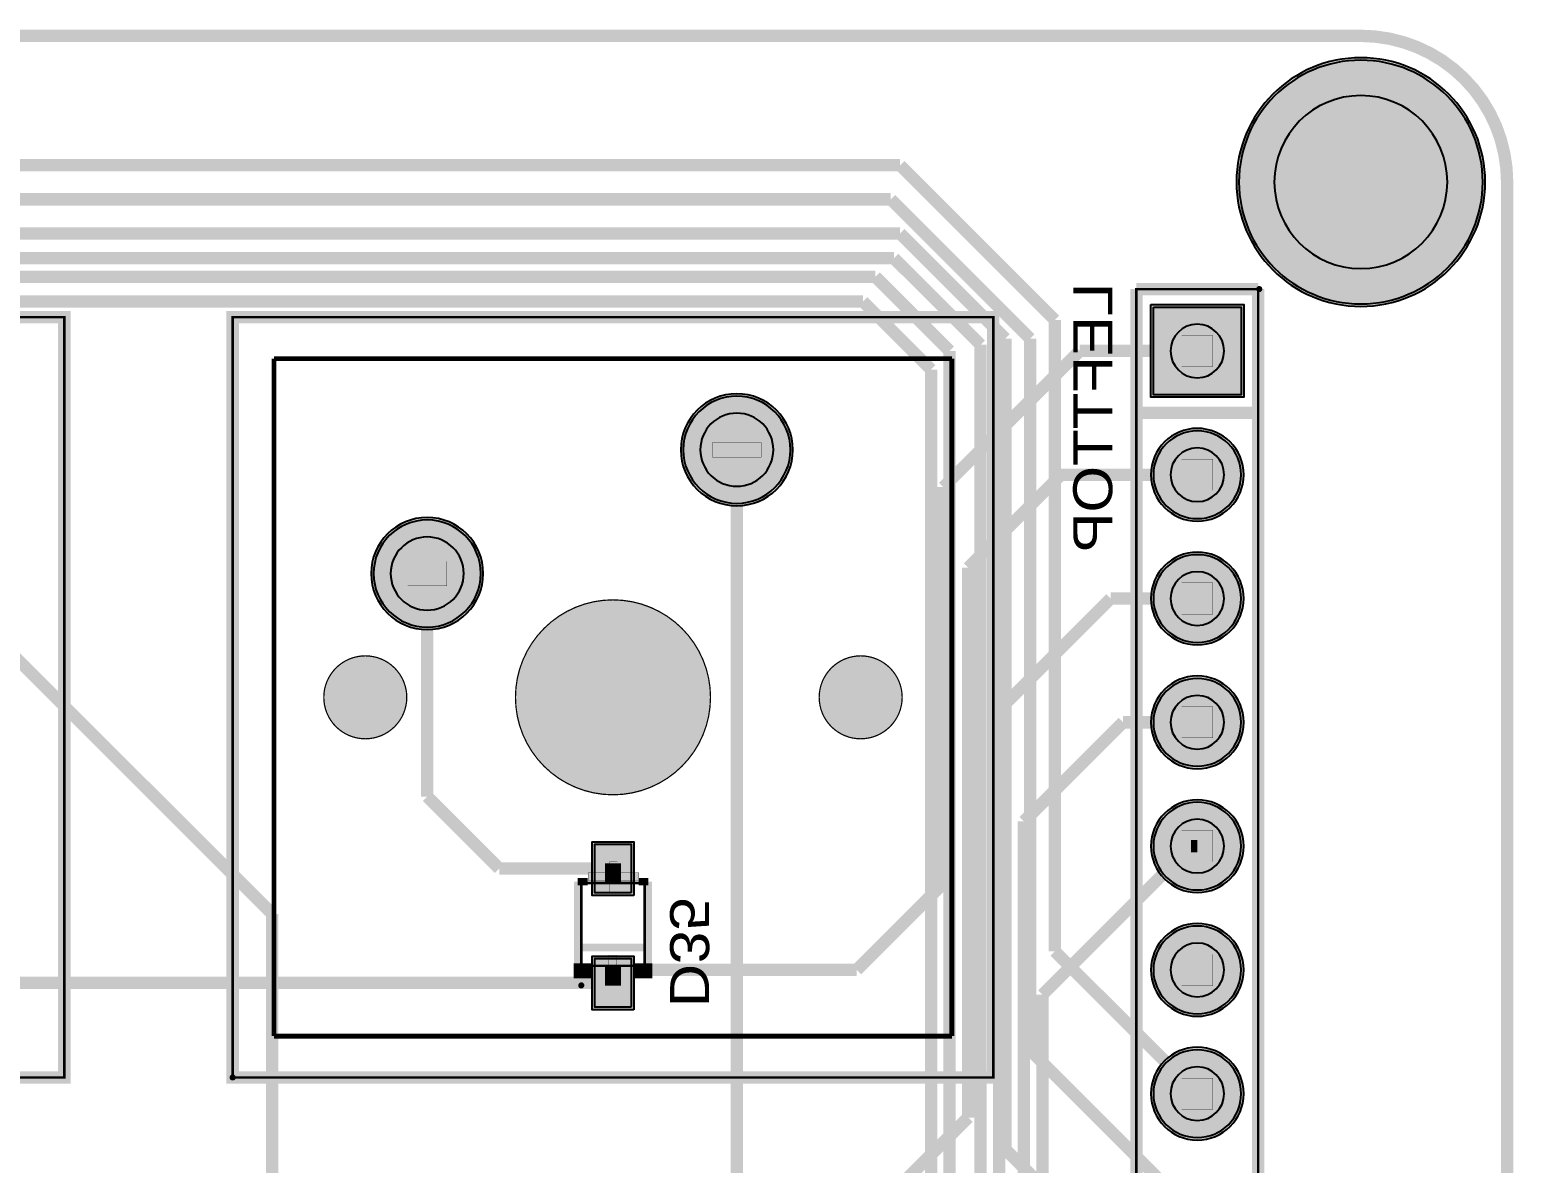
# Model space of a CAD drawing. Header units: millimetres. Extents: x 0 to 146, y -7 to 103.
# Drawn here: x 115.88 to 146.31, y 80.23 to 103.49 of the extents above; entities that cross this region are included whole.
import ezdxf
from ezdxf.enums import TextEntityAlignment as Align

# ---------------------------------------------------------------- set-up
doc = ezdxf.new("R2010")
doc.units = ezdxf.units.MM
doc.header["$MEASUREMENT"] = 0
for name, color, linetype, true_color in [('Board-Outline-Layer', 7, 'Continuous', 0xff00ff), ('Bottom-Layer', 7, 'Continuous', 0x0000ff), ('Bottom-Paste-Mask-Layer', 7, 'Continuous', 0x800000), ('Bottom-Silkscreen-Layer', 7, 'Continuous', 0x66cc33), ('Bottom-Solder-Mask-Layer', 7, 'Continuous', 0xaa00ff), ('Component-Marking-Layer', 7, 'Continuous', 0x66ffcc), ('Component-Shape-Layer', 7, 'Continuous', 0x00cccc), ('Document-Layer', 7, 'Continuous', 0xffffff), ('Hole-Layer', 7, 'Continuous', 0x222222), ('Multi-Layer', 7, 'Continuous', 0xc0c0c0), ('Pin-Floating-Layer', 7, 'Continuous', 0xff99ff), ('Pin-Soldering-Layer', 7, 'Continuous', 0xcc9999), ('Top-Layer', 7, 'Continuous', 0xff0000), ('Top-Paste-Mask-Layer', 7, 'Continuous', 0x808080), ('Top-Silkscreen-Layer', 7, 'Continuous', 0xffcc00), ('Top-Solder-Mask-Layer', 7, 'Continuous', 0x800080)]:
    doc.layers.add(name, color=color, linetype=linetype, true_color=true_color)
doc.styles.get("Standard").update_dxf_attribs({"font": 'arial.ttf'})

msp = doc.modelspace()

# ---------------------------------------------------------------- hatches: boundary and pattern name
at = {"layer": 'Bottom-Layer'}
for points in [[(140.681, 100.367, 1), (145.681, 100.367, 1)], [(138.927, 97.801), (140.727, 97.801), (140.727, 96.001), (138.927, 96.001)], [(129.283, 94.874, 1), (131.483, 94.874, 1)], [(138.927, 94.361, 1), (140.727, 94.361, 1)], [(122.933, 92.334, 1), (125.133, 92.334, 1)], [(138.927, 91.821, 1), (140.727, 91.821, 1)], [(138.927, 89.281, 1), (140.727, 89.281, 1)], [(138.927, 86.741, 1), (140.727, 86.741, 1)], [(128.218, 85.78), (127.468, 85.78), (127.468, 86.78), (128.218, 86.78)], [(138.927, 84.201, 1), (140.727, 84.201, 1)], [(128.218, 83.435), (127.468, 83.435), (127.468, 84.435), (128.218, 84.435)], [(138.927, 81.661, 1), (140.727, 81.661, 1)]]:
    msp.add_hatch(color=256, dxfattribs=at).paths.add_polyline_path(points)
at = {"layer": 'Bottom-Paste-Mask-Layer'}
for points in [[(140.681, 100.367, 1), (145.681, 100.367, 1)], [(138.927, 97.801), (140.727, 97.801), (140.727, 96.001), (138.927, 96.001)], [(129.283, 94.874, 1), (131.483, 94.874, 1)], [(138.927, 94.361, 1), (140.727, 94.361, 1)], [(122.933, 92.334, 1), (125.133, 92.334, 1)], [(138.927, 91.821, 1), (140.727, 91.821, 1)], [(138.927, 89.281, 1), (140.727, 89.281, 1)], [(138.927, 86.741, 1), (140.727, 86.741, 1)], [(128.218, 85.78), (127.468, 85.78), (127.468, 86.78), (128.218, 86.78)], [(138.927, 84.201, 1), (140.727, 84.201, 1)], [(128.218, 83.435), (127.468, 83.435), (127.468, 84.435), (128.218, 84.435)], [(138.927, 81.661, 1), (140.727, 81.661, 1)]]:
    msp.add_hatch(color=256, dxfattribs=at).paths.add_polyline_path(points)
at = {"layer": 'Bottom-Silkscreen-Layer'}
for points in [[(127.04, 84.333), (127.393, 84.333), (127.393, 84.028), (127.04, 84.028)], [(127.04, 84.333), (127.393, 84.333), (127.393, 84.028), (127.04, 84.028)], [(128.645, 84.333), (128.645, 84.028), (128.293, 84.028), (128.293, 84.333)], [(128.645, 84.333), (128.645, 84.028), (128.293, 84.028), (128.293, 84.333)]]:
    msp.add_hatch(color=256, dxfattribs=at).paths.add_polyline_path(points)
at = {"layer": 'Bottom-Solder-Mask-Layer'}
for points in [[(140.63, 100.367, 1), (145.732, 100.367, 1)], [(138.876, 97.852), (140.778, 97.852), (140.778, 95.95), (138.876, 95.95)], [(129.233, 94.874, 1), (131.533, 94.874, 1)], [(138.876, 94.361, 1), (140.778, 94.361, 1)], [(122.883, 92.334, 1), (125.183, 92.334, 1)], [(138.876, 91.821, 1), (140.778, 91.821, 1)], [(138.876, 89.281, 1), (140.778, 89.281, 1)], [(138.876, 86.741, 1), (140.778, 86.741, 1)], [(128.269, 85.729), (127.417, 85.729), (127.417, 86.831), (128.269, 86.831)], [(138.876, 84.201, 1), (140.778, 84.201, 1)], [(128.269, 83.384), (127.417, 83.384), (127.417, 84.486), (128.269, 84.486)], [(138.876, 81.661, 1), (140.778, 81.661, 1)]]:
    msp.add_hatch(color=256, dxfattribs=at).paths.add_polyline_path(points)
at = {"layer": 'Component-Marking-Layer'}
for points in [[(141.037, 98.171, 1), (141.157, 98.171, 1)], [(141.037, 98.171, 1), (141.157, 98.171, 1)], [(127.133, 83.883, 1), (127.253, 83.883, 1)], [(127.133, 83.883, 1), (127.253, 83.883, 1)], [(119.983, 81.994, 1), (120.103, 81.994, 1)], [(119.983, 81.994, 1), (120.103, 81.994, 1)]]:
    msp.add_hatch(color=256, dxfattribs=at).paths.add_polyline_path(points)
at = {"layer": 'Document-Layer'}
for points in [[(127.933, 86.423), (127.933, 85.799), (127.777, 85.799), (127.777, 86.423)], [(127.933, 86.423), (127.933, 85.799), (127.777, 85.799), (127.777, 86.423)], [(128.373, 86.191), (128.373, 86.035), (127.333, 86.035), (127.333, 86.191)], [(128.373, 86.191), (128.373, 86.035), (127.333, 86.035), (127.333, 86.191)], [(127.913, 83.883), (127.757, 83.883), (127.757, 84.507), (127.913, 84.507)], [(127.913, 83.883), (127.757, 83.883), (127.757, 84.507), (127.913, 84.507)]]:
    msp.add_hatch(color=256, dxfattribs=at).paths.add_polyline_path(points)
at = {"layer": 'Hole-Layer'}
for points in [[(141.406, 100.367, 1), (144.956, 100.367, 1)], [(139.277, 96.901, 1), (140.377, 96.901, 1)], [(129.633, 94.874, 1), (131.133, 94.874, 1)], [(139.277, 94.361, 1), (140.377, 94.361, 1)], [(123.283, 92.334, 1), (124.783, 92.334, 1)], [(139.277, 91.821, 1), (140.377, 91.821, 1)], [(139.277, 89.281, 1), (140.377, 89.281, 1)], [(139.277, 86.741, 1), (140.377, 86.741, 1)], [(139.277, 84.201, 1), (140.377, 84.201, 1)], [(139.277, 81.661, 1), (140.377, 81.661, 1)]]:
    msp.add_hatch(color=256, dxfattribs=at).paths.add_polyline_path(points)
at = {"layer": 'Multi-Layer'}
for points in [[(140.681, 100.367, 1), (145.681, 100.367, 1)], [(140.681, 100.367, 1), (145.681, 100.367, 1)], [(140.681, 100.367, 1), (145.681, 100.367, 1)], [(138.927, 97.801), (140.727, 97.801), (140.727, 96.001), (138.927, 96.001)], [(138.927, 97.801), (140.727, 97.801), (140.727, 96.001), (138.927, 96.001)], [(138.927, 97.801), (140.727, 97.801), (140.727, 96.001), (138.927, 96.001)], [(129.283, 94.874, 1), (131.483, 94.874, 1)], [(129.283, 94.874, 1), (131.483, 94.874, 1)], [(129.283, 94.874, 1), (131.483, 94.874, 1)], [(138.927, 94.361, 1), (140.727, 94.361, 1)], [(138.927, 94.361, 1), (140.727, 94.361, 1)], [(138.927, 94.361, 1), (140.727, 94.361, 1)], [(122.933, 92.334, 1), (125.133, 92.334, 1)], [(122.933, 92.334, 1), (125.133, 92.334, 1)], [(122.933, 92.334, 1), (125.133, 92.334, 1)], [(138.927, 91.821, 1), (140.727, 91.821, 1)], [(138.927, 91.821, 1), (140.727, 91.821, 1)], [(138.927, 91.821, 1), (140.727, 91.821, 1)], [(125.843, 89.794, 1), (129.843, 89.794, 1)], [(125.843, 89.794, 1), (129.843, 89.794, 1)], [(121.912, 89.794, 1), (123.614, 89.794, 1)], [(121.912, 89.794, 1), (123.614, 89.794, 1)], [(132.072, 89.794, 1), (133.774, 89.794, 1)], [(132.072, 89.794, 1), (133.774, 89.794, 1)], [(138.927, 89.281, 1), (140.727, 89.281, 1)], [(138.927, 89.281, 1), (140.727, 89.281, 1)], [(138.927, 89.281, 1), (140.727, 89.281, 1)], [(138.927, 86.741, 1), (140.727, 86.741, 1)], [(138.927, 86.741, 1), (140.727, 86.741, 1)], [(138.927, 86.741, 1), (140.727, 86.741, 1)], [(138.927, 84.201, 1), (140.727, 84.201, 1)], [(138.927, 84.201, 1), (140.727, 84.201, 1)], [(138.927, 84.201, 1), (140.727, 84.201, 1)], [(138.927, 81.661, 1), (140.727, 81.661, 1)], [(138.927, 81.661, 1), (140.727, 81.661, 1)], [(138.927, 81.661, 1), (140.727, 81.661, 1)]]:
    msp.add_hatch(color=256, dxfattribs=at).paths.add_polyline_path(points)
at = {"layer": 'Pin-Floating-Layer'}
for points in [[(128.003, 86.093), (128.003, 85.973), (127.683, 85.973), (127.683, 86.093)], [(128.003, 86.093), (128.003, 85.973), (127.683, 85.973), (127.683, 86.093)], [(128.003, 84.293), (128.003, 84.173), (127.683, 84.173), (127.683, 84.293)], [(128.003, 84.293), (128.003, 84.173), (127.683, 84.173), (127.683, 84.293)]]:
    msp.add_hatch(color=256, dxfattribs=at).paths.add_polyline_path(points)
at = {"layer": 'Pin-Soldering-Layer'}
for points in [[(139.507, 97.221), (140.147, 97.221), (140.147, 96.581), (139.507, 96.581)], [(139.507, 97.221), (140.147, 97.221), (140.147, 96.581), (139.507, 96.581)], [(129.883, 95.024), (130.883, 95.024), (130.883, 94.724), (129.883, 94.724)], [(129.883, 95.024), (130.883, 95.024), (130.883, 94.724), (129.883, 94.724)], [(139.507, 94.681), (140.147, 94.681), (140.147, 94.041), (139.507, 94.041)], [(139.507, 94.681), (140.147, 94.681), (140.147, 94.041), (139.507, 94.041)], [(123.633, 92.584), (124.433, 92.584), (124.433, 92.084), (123.633, 92.084)], [(123.633, 92.584), (124.433, 92.584), (124.433, 92.084), (123.633, 92.084)], [(139.507, 92.141), (140.147, 92.141), (140.147, 91.501), (139.507, 91.501)], [(139.507, 92.141), (140.147, 92.141), (140.147, 91.501), (139.507, 91.501)], [(139.507, 89.601), (140.147, 89.601), (140.147, 88.961), (139.507, 88.961)], [(139.507, 89.601), (140.147, 89.601), (140.147, 88.961), (139.507, 88.961)], [(139.507, 87.061), (140.147, 87.061), (140.147, 86.421), (139.507, 86.421)], [(139.507, 87.061), (140.147, 87.061), (140.147, 86.421), (139.507, 86.421)], [(128.003, 86.383), (128.003, 86.083), (127.683, 86.083), (127.683, 86.383)], [(128.003, 86.383), (128.003, 86.083), (127.683, 86.083), (127.683, 86.383)], [(139.507, 84.521), (140.147, 84.521), (140.147, 83.881), (139.507, 83.881)], [(139.507, 84.521), (140.147, 84.521), (140.147, 83.881), (139.507, 83.881)], [(128.003, 84.183), (128.003, 83.883), (127.683, 83.883), (127.683, 84.183)], [(128.003, 84.183), (128.003, 83.883), (127.683, 83.883), (127.683, 84.183)], [(139.507, 81.981), (140.147, 81.981), (140.147, 81.341), (139.507, 81.341)], [(139.507, 81.981), (140.147, 81.981), (140.147, 81.341), (139.507, 81.341)]]:
    msp.add_hatch(color=256, dxfattribs=at).paths.add_polyline_path(points)
at = {"layer": 'Top-Layer'}
for points in [[(140.681, 100.367, 1), (145.681, 100.367, 1)], [(138.927, 97.801), (140.727, 97.801), (140.727, 96.001), (138.927, 96.001)], [(129.283, 94.874, 1), (131.483, 94.874, 1)], [(138.927, 94.361, 1), (140.727, 94.361, 1)], [(122.933, 92.334, 1), (125.133, 92.334, 1)], [(138.927, 91.821, 1), (140.727, 91.821, 1)], [(138.927, 89.281, 1), (140.727, 89.281, 1)], [(138.927, 86.741, 1), (140.727, 86.741, 1)], [(138.927, 84.201, 1), (140.727, 84.201, 1)], [(138.927, 81.661, 1), (140.727, 81.661, 1)]]:
    msp.add_hatch(color=256, dxfattribs=at).paths.add_polyline_path(points)
at = {"layer": 'Top-Paste-Mask-Layer'}
for points in [[(140.681, 100.367, 1), (145.681, 100.367, 1)], [(138.927, 97.801), (140.727, 97.801), (140.727, 96.001), (138.927, 96.001)], [(129.283, 94.874, 1), (131.483, 94.874, 1)], [(138.927, 94.361, 1), (140.727, 94.361, 1)], [(122.933, 92.334, 1), (125.133, 92.334, 1)], [(138.927, 91.821, 1), (140.727, 91.821, 1)], [(138.927, 89.281, 1), (140.727, 89.281, 1)], [(138.927, 86.741, 1), (140.727, 86.741, 1)], [(138.927, 84.201, 1), (140.727, 84.201, 1)], [(138.927, 81.661, 1), (140.727, 81.661, 1)]]:
    msp.add_hatch(color=256, dxfattribs=at).paths.add_polyline_path(points)
at = {"layer": 'Top-Solder-Mask-Layer'}
for points in [[(140.63, 100.367, 1), (145.732, 100.367, 1)], [(138.876, 97.852), (140.778, 97.852), (140.778, 95.95), (138.876, 95.95)], [(129.233, 94.874, 1), (131.533, 94.874, 1)], [(138.876, 94.361, 1), (140.778, 94.361, 1)], [(122.883, 92.334, 1), (125.183, 92.334, 1)], [(138.876, 91.821, 1), (140.778, 91.821, 1)], [(138.876, 89.281, 1), (140.778, 89.281, 1)], [(138.876, 86.741, 1), (140.778, 86.741, 1)], [(138.876, 84.201, 1), (140.778, 84.201, 1)], [(138.876, 81.661, 1), (140.778, 81.661, 1)]]:
    msp.add_hatch(color=256, dxfattribs=at).paths.add_polyline_path(points)

# ---------------------------------------------------------------- linework, layer by layer
at = {"layer": 'Board-Outline-Layer', "const_width": 0.254}
msp.add_lwpolyline([(-0.032, 3.019), (-0.032, 100.367, -0.414), (2.968, 103.367), (143.181, 103.367), (143.181, 103.367, -0.414), (146.181, 100.367), (146.181, 100.367), (146.181, 3.019), (146.181, 3.019, -0.414), (143.181, 0.019), (143.181, 0.019), (2.968, 0.019, -0.414)], format="xyb", close=True, dxfattribs=at)
at = {"layer": 'Bottom-Layer'}
for points in [[(140.681, 100.367, 1), (145.681, 100.367, 1)], [(138.927, 94.361, 1), (140.727, 94.361, 1)], [(138.927, 91.821, 1), (140.727, 91.821, 1)], [(138.927, 89.281, 1), (140.727, 89.281, 1)], [(138.927, 86.741, 1), (140.727, 86.741, 1)], [(138.927, 84.201, 1), (140.727, 84.201, 1)], [(138.927, 81.661, 1), (140.727, 81.661, 1)]]:
    msp.add_lwpolyline(points, format="xyb", close=True, dxfattribs=at)
for points in [[(138.927, 97.801), (140.727, 97.801), (140.727, 96.001), (138.927, 96.001)], [(128.218, 85.78), (127.468, 85.78), (127.468, 86.78), (128.218, 86.78)], [(128.218, 83.435), (127.468, 83.435), (127.468, 84.435), (128.218, 84.435)]]:
    msp.add_lwpolyline(points, close=True, dxfattribs=at)
at = {"layer": 'Bottom-Layer', "const_width": 0.254}
for points in [[(134.62, 94.107), (137.414, 96.901)], [(137.414, 96.901), (139.827, 96.901)], [(135.128, 92.456), (137.033, 94.361)], [(137.033, 94.361), (139.827, 94.361)], [(134.62, 85.979), (134.62, 94.107)], [(135.128, 81.172), (135.128, 92.456)], [(124.033, 92.334), (124.033, 87.757)], [(135.763, 89.535), (138.049, 91.821)], [(138.049, 91.821), (139.827, 91.821)], [(135.763, 48.768), (135.763, 89.535)], [(136.271, 87.249), (138.303, 89.281)], [(138.303, 89.281), (139.827, 89.281)], [(124.033, 87.757), (125.51, 86.28)], [(136.271, 38.549), (136.271, 87.249)], [(136.652, 83.693), (139.7, 86.741)], [(139.7, 86.741), (139.827, 86.741)], [(125.51, 86.28), (127.843, 86.28)], [(132.842, 84.201), (134.62, 85.979)], [(127.843, 83.935), (128.109, 84.201)], [(128.109, 84.201), (132.842, 84.201)], [(108.793, 83.935), (127.843, 83.935)], [(136.652, 41.021), (136.652, 83.693)], [(124.526, 70.57), (135.128, 81.172)]]:
    msp.add_lwpolyline(points, dxfattribs=at)
at = {"layer": 'Bottom-Layer'}
for points in [[(129.283, 94.874, 1), (131.483, 94.874), (131.483, 94.874, 1), (129.283, 94.874)], [(122.933, 92.334, 1), (125.133, 92.334), (125.133, 92.334, 1), (122.933, 92.334)]]:
    msp.add_lwpolyline(points, format="xyb", dxfattribs=at)
at = {"layer": 'Bottom-Paste-Mask-Layer'}
for points in [[(140.681, 100.367, 1), (145.681, 100.367, 1)], [(138.927, 94.361, 1), (140.727, 94.361, 1)], [(138.927, 91.821, 1), (140.727, 91.821, 1)], [(138.927, 89.281, 1), (140.727, 89.281, 1)], [(138.927, 86.741, 1), (140.727, 86.741, 1)], [(138.927, 84.201, 1), (140.727, 84.201, 1)], [(138.927, 81.661, 1), (140.727, 81.661, 1)]]:
    msp.add_lwpolyline(points, format="xyb", close=True, dxfattribs=at)
for points in [[(138.927, 97.801), (140.727, 97.801), (140.727, 96.001), (138.927, 96.001)], [(128.218, 85.78), (127.468, 85.78), (127.468, 86.78), (128.218, 86.78)], [(128.218, 83.435), (127.468, 83.435), (127.468, 84.435), (128.218, 84.435)]]:
    msp.add_lwpolyline(points, close=True, dxfattribs=at)
for points in [[(129.283, 94.874, 1), (131.483, 94.874), (131.483, 94.874, 1), (129.283, 94.874)], [(122.933, 92.334, 1), (125.133, 92.334), (125.133, 92.334, 1), (122.933, 92.334)]]:
    msp.add_lwpolyline(points, format="xyb", dxfattribs=at)
at = {"layer": 'Bottom-Silkscreen-Layer'}
for points, const_width in [([(138.577, 98.171), (141.077, 98.171)], 0.254), ([(138.577, 57.531), (138.577, 98.171)], 0.254), ([(138.577, 98.171), (141.077, 98.171)], 0.254), ([(138.577, 57.531), (138.577, 98.171)], 0.254), ([(141.077, 98.171), (141.077, 57.531)], 0.254), ([(141.077, 98.171), (141.077, 57.531)], 0.254), ([(138.577, 95.631), (141.077, 95.631)], 0.254), ([(138.577, 95.631), (141.077, 95.631)], 0.254), ([(127.117, 84.256), (127.117, 86.009)], 0.152), ([(127.117, 84.256), (127.117, 86.009)], 0.152), ([(127.117, 86.009), (127.323, 86.009)], 0.152), ([(127.117, 86.009), (127.323, 86.009)], 0.152), ([(128.569, 86.009), (128.373, 86.009)], 0.152), ([(128.569, 86.009), (128.373, 86.009)], 0.152), ([(128.569, 84.256), (128.569, 86.009)], 0.152), ([(128.569, 84.256), (128.569, 86.009)], 0.152), ([(128.569, 84.661), (127.117, 84.661)], 0.152), ([(128.569, 84.661), (127.117, 84.661)], 0.152)]:
    msp.add_lwpolyline(points, dxfattribs=dict(at, const_width=const_width))
at = {"layer": 'Bottom-Silkscreen-Layer', "const_width": 0.00508}
for points in [[(127.04, 84.333), (127.393, 84.333), (127.393, 84.028), (127.04, 84.028)], [(127.04, 84.333), (127.393, 84.333), (127.393, 84.028), (127.04, 84.028)], [(128.645, 84.333), (128.645, 84.028), (128.293, 84.028), (128.293, 84.333)], [(128.645, 84.333), (128.645, 84.028), (128.293, 84.028), (128.293, 84.333)]]:
    msp.add_lwpolyline(points, close=True, dxfattribs=at)
at = {"layer": 'Bottom-Solder-Mask-Layer'}
for points in [[(140.63, 100.367, 1), (145.732, 100.367), (145.732, 100.367, 1), (140.63, 100.367)], [(138.876, 94.361, 1), (140.778, 94.361), (140.778, 94.361, 1), (138.876, 94.361)], [(138.876, 91.821, 1), (140.778, 91.821), (140.778, 91.821, 1), (138.876, 91.821)], [(138.876, 89.281, 1), (140.778, 89.281), (140.778, 89.281, 1), (138.876, 89.281)], [(138.876, 86.741, 1), (140.778, 86.741), (140.778, 86.741, 1), (138.876, 86.741)], [(138.876, 84.201, 1), (140.778, 84.201), (140.778, 84.201, 1), (138.876, 84.201)], [(138.876, 81.661, 1), (140.778, 81.661), (140.778, 81.661, 1), (138.876, 81.661)]]:
    msp.add_lwpolyline(points, format="xyb", dxfattribs=at)
for points in [[(138.876, 97.852), (140.778, 97.852), (140.778, 95.95), (138.876, 95.95)], [(128.269, 85.729), (127.417, 85.729), (127.417, 86.831), (128.269, 86.831)], [(128.269, 83.384), (127.417, 83.384), (127.417, 84.486), (128.269, 84.486)]]:
    msp.add_lwpolyline(points, close=True, dxfattribs=at)
for points in [[(129.233, 94.874, 1), (131.533, 94.874, 1)], [(122.883, 92.334, 1), (125.183, 92.334, 1)]]:
    msp.add_lwpolyline(points, format="xyb", close=True, dxfattribs=at)
at = {"layer": 'Component-Marking-Layer', "const_width": 0.00508}
msp.add_lwpolyline([(141.037, 98.171, 1), (141.157, 98.171), (141.157, 98.171, 1), (141.037, 98.171)], format="xyb", dxfattribs=at)
msp.add_lwpolyline([(141.037, 98.171, 1), (141.157, 98.171), (141.157, 98.171, 1), (141.037, 98.171)], format="xyb", dxfattribs=at)
for points in [[(127.133, 83.883, 1), (127.253, 83.883, 1)], [(127.133, 83.883, 1), (127.253, 83.883, 1)], [(119.983, 81.994, 1), (120.103, 81.994, 1)], [(119.983, 81.994, 1), (120.103, 81.994, 1)]]:
    msp.add_lwpolyline(points, format="xyb", close=True, dxfattribs=at)
at = {"layer": 'Component-Shape-Layer', "const_width": 0.0508}
for points in [[(141.077, 98.171), (141.077, 57.531), (138.577, 57.531), (138.577, 98.171)], [(141.077, 98.171), (141.077, 57.531), (138.577, 57.531), (138.577, 98.171)], [(100.991, 81.993), (100.991, 97.593), (116.591, 97.593), (116.591, 81.993)], [(100.991, 81.993), (100.991, 97.593), (116.591, 97.593), (116.591, 81.993)], [(120.043, 81.994), (120.043, 97.594), (135.643, 97.594), (135.643, 81.994)], [(120.043, 81.994), (120.043, 97.594), (135.643, 97.594), (135.643, 81.994)], [(128.493, 85.983), (128.493, 84.283), (127.193, 84.283), (127.193, 85.983)], [(128.493, 85.983), (128.493, 84.283), (127.193, 84.283), (127.193, 85.983)]]:
    msp.add_lwpolyline(points, close=True, dxfattribs=at)
at = {"layer": 'Document-Layer', "const_width": 0.1}
for points in [[(120.892, 96.743), (134.793, 96.743)], [(120.892, 82.843), (120.892, 96.743)], [(134.793, 96.743), (134.793, 82.843)], [(134.793, 82.843), (120.892, 82.843)]]:
    msp.add_lwpolyline(points, dxfattribs=at)
at = {"layer": 'Document-Layer'}
for points, const_width in [([(126.893, 89.794, 1), (128.793, 89.794, 1)], 1.9), ([(126.893, 89.794, 1), (128.793, 89.794, 1)], 1.9), ([(132.523, 89.794, 1), (133.323, 89.794, 1)], 0.8), ([(132.523, 89.794, 1), (133.323, 89.794, 1)], 0.8)]:
    msp.add_lwpolyline(points, format="xyb", close=True, dxfattribs=dict(at, const_width=const_width))
at = {"layer": 'Document-Layer', "const_width": 0.8}
msp.add_lwpolyline([(122.363, 89.794, 1), (123.163, 89.794), (123.163, 89.794, 1), (122.363, 89.794)], format="xyb", dxfattribs=at)
msp.add_lwpolyline([(122.363, 89.794, 1), (123.163, 89.794), (123.163, 89.794, 1), (122.363, 89.794)], format="xyb", dxfattribs=at)
at = {"layer": 'Document-Layer', "const_width": 0.00508}
for points in [[(127.933, 86.423), (127.933, 85.799), (127.777, 85.799), (127.777, 86.423)], [(127.933, 86.423), (127.933, 85.799), (127.777, 85.799), (127.777, 86.423)], [(128.373, 86.191), (128.373, 86.035), (127.333, 86.035), (127.333, 86.191)], [(128.373, 86.191), (128.373, 86.035), (127.333, 86.035), (127.333, 86.191)], [(127.913, 83.883), (127.757, 83.883), (127.757, 84.507), (127.913, 84.507)], [(127.913, 83.883), (127.757, 83.883), (127.757, 84.507), (127.913, 84.507)]]:
    msp.add_lwpolyline(points, close=True, dxfattribs=at)
at = {"layer": 'Hole-Layer'}
for points in [[(141.406, 100.367, 1), (144.956, 100.367, 1)], [(129.633, 94.874, 1), (131.133, 94.874, 1)], [(123.283, 92.334, 1), (124.783, 92.334, 1)]]:
    msp.add_lwpolyline(points, format="xyb", close=True, dxfattribs=at)
for points in [[(139.277, 96.901, 1), (140.377, 96.901), (140.377, 96.901, 1), (139.277, 96.901)], [(139.277, 94.361, 1), (140.377, 94.361), (140.377, 94.361, 1), (139.277, 94.361)], [(139.277, 91.821, 1), (140.377, 91.821), (140.377, 91.821, 1), (139.277, 91.821)], [(139.277, 89.281, 1), (140.377, 89.281), (140.377, 89.281, 1), (139.277, 89.281)], [(139.277, 86.741, 1), (140.377, 86.741), (140.377, 86.741, 1), (139.277, 86.741)], [(139.277, 84.201, 1), (140.377, 84.201), (140.377, 84.201, 1), (139.277, 84.201)], [(139.277, 81.661, 1), (140.377, 81.661), (140.377, 81.661, 1), (139.277, 81.661)]]:
    msp.add_lwpolyline(points, format="xyb", dxfattribs=at)
at = {"layer": 'Multi-Layer'}
for points in [[(140.681, 100.367, 1), (145.681, 100.367, 1)], [(140.681, 100.367, 1), (145.681, 100.367, 1)], [(140.681, 100.367, 1), (145.681, 100.367, 1)], [(138.927, 94.361, 1), (140.727, 94.361, 1)], [(138.927, 94.361, 1), (140.727, 94.361, 1)], [(138.927, 94.361, 1), (140.727, 94.361, 1)], [(138.927, 91.821, 1), (140.727, 91.821, 1)], [(138.927, 91.821, 1), (140.727, 91.821, 1)], [(138.927, 91.821, 1), (140.727, 91.821, 1)], [(138.927, 89.281, 1), (140.727, 89.281, 1)], [(138.927, 89.281, 1), (140.727, 89.281, 1)], [(138.927, 89.281, 1), (140.727, 89.281, 1)], [(138.927, 86.741, 1), (140.727, 86.741, 1)], [(138.927, 86.741, 1), (140.727, 86.741, 1)], [(138.927, 86.741, 1), (140.727, 86.741, 1)], [(138.927, 84.201, 1), (140.727, 84.201, 1)], [(138.927, 84.201, 1), (140.727, 84.201, 1)], [(138.927, 84.201, 1), (140.727, 84.201, 1)], [(138.927, 81.661, 1), (140.727, 81.661, 1)], [(138.927, 81.661, 1), (140.727, 81.661, 1)], [(138.927, 81.661, 1), (140.727, 81.661, 1)]]:
    msp.add_lwpolyline(points, format="xyb", close=True, dxfattribs=at)
msp.add_lwpolyline([(138.927, 97.801), (140.727, 97.801), (140.727, 96.001), (138.927, 96.001)], close=True, dxfattribs=at)
msp.add_lwpolyline([(138.927, 97.801), (140.727, 97.801), (140.727, 96.001), (138.927, 96.001)], close=True, dxfattribs=at)
msp.add_lwpolyline([(138.927, 97.801), (140.727, 97.801), (140.727, 96.001), (138.927, 96.001)], close=True, dxfattribs=at)
for points in [[(129.283, 94.874, 1), (131.483, 94.874), (131.483, 94.874, 1), (129.283, 94.874)], [(129.283, 94.874, 1), (131.483, 94.874), (131.483, 94.874, 1), (129.283, 94.874)], [(129.283, 94.874, 1), (131.483, 94.874), (131.483, 94.874, 1), (129.283, 94.874)], [(122.933, 92.334, 1), (125.133, 92.334), (125.133, 92.334, 1), (122.933, 92.334)], [(122.933, 92.334, 1), (125.133, 92.334), (125.133, 92.334, 1), (122.933, 92.334)], [(122.933, 92.334, 1), (125.133, 92.334), (125.133, 92.334, 1), (122.933, 92.334)]]:
    msp.add_lwpolyline(points, format="xyb", dxfattribs=at)
at = {"layer": 'Multi-Layer', "const_width": 0.0254}
for points in [[(125.843, 89.794, 1), (129.843, 89.794, 1)], [(125.843, 89.794, 1), (129.843, 89.794, 1)], [(121.912, 89.794, 1), (123.614, 89.794, 1)], [(121.912, 89.794, 1), (123.614, 89.794, 1)], [(132.072, 89.794, 1), (133.774, 89.794, 1)], [(132.072, 89.794, 1), (133.774, 89.794, 1)]]:
    msp.add_lwpolyline(points, format="xyb", close=True, dxfattribs=at)
at = {"layer": 'Pin-Floating-Layer', "const_width": 0.00508}
for points in [[(128.003, 86.093), (128.003, 85.973), (127.683, 85.973), (127.683, 86.093)], [(128.003, 86.093), (128.003, 85.973), (127.683, 85.973), (127.683, 86.093)], [(128.003, 84.293), (128.003, 84.173), (127.683, 84.173), (127.683, 84.293)], [(128.003, 84.293), (128.003, 84.173), (127.683, 84.173), (127.683, 84.293)]]:
    msp.add_lwpolyline(points, close=True, dxfattribs=at)
at = {"layer": 'Pin-Soldering-Layer', "const_width": 0.00508}
for points in [[(139.507, 97.221), (140.147, 97.221), (140.147, 96.581), (139.507, 96.581)], [(139.507, 97.221), (140.147, 97.221), (140.147, 96.581), (139.507, 96.581)], [(129.883, 95.024), (130.883, 95.024), (130.883, 94.724), (129.883, 94.724)], [(129.883, 95.024), (130.883, 95.024), (130.883, 94.724), (129.883, 94.724)], [(139.507, 94.681), (140.147, 94.681), (140.147, 94.041), (139.507, 94.041)], [(139.507, 94.681), (140.147, 94.681), (140.147, 94.041), (139.507, 94.041)], [(123.633, 92.584), (124.433, 92.584), (124.433, 92.084), (123.633, 92.084)], [(123.633, 92.584), (124.433, 92.584), (124.433, 92.084), (123.633, 92.084)], [(139.507, 92.141), (140.147, 92.141), (140.147, 91.501), (139.507, 91.501)], [(139.507, 92.141), (140.147, 92.141), (140.147, 91.501), (139.507, 91.501)], [(139.507, 89.601), (140.147, 89.601), (140.147, 88.961), (139.507, 88.961)], [(139.507, 89.601), (140.147, 89.601), (140.147, 88.961), (139.507, 88.961)], [(139.507, 87.061), (140.147, 87.061), (140.147, 86.421), (139.507, 86.421)], [(139.507, 87.061), (140.147, 87.061), (140.147, 86.421), (139.507, 86.421)], [(128.003, 86.383), (128.003, 86.083), (127.683, 86.083), (127.683, 86.383)], [(128.003, 86.383), (128.003, 86.083), (127.683, 86.083), (127.683, 86.383)], [(139.507, 84.521), (140.147, 84.521), (140.147, 83.881), (139.507, 83.881)], [(139.507, 84.521), (140.147, 84.521), (140.147, 83.881), (139.507, 83.881)], [(128.003, 84.183), (128.003, 83.883), (127.683, 83.883), (127.683, 84.183)], [(128.003, 84.183), (128.003, 83.883), (127.683, 83.883), (127.683, 84.183)], [(139.507, 81.981), (140.147, 81.981), (140.147, 81.341), (139.507, 81.341)], [(139.507, 81.981), (140.147, 81.981), (140.147, 81.341), (139.507, 81.341)]]:
    msp.add_lwpolyline(points, close=True, dxfattribs=at)
at = {"layer": 'Top-Layer'}
for points in [[(140.681, 100.367, 1), (145.681, 100.367, 1)], [(138.927, 94.361, 1), (140.727, 94.361, 1)], [(138.927, 91.821, 1), (140.727, 91.821, 1)], [(138.927, 89.281, 1), (140.727, 89.281, 1)], [(138.927, 86.741, 1), (140.727, 86.741, 1)], [(138.927, 84.201, 1), (140.727, 84.201, 1)], [(138.927, 81.661, 1), (140.727, 81.661, 1)]]:
    msp.add_lwpolyline(points, format="xyb", close=True, dxfattribs=at)
at = {"layer": 'Top-Layer', "const_width": 0.254}
for points in [[(133.731, 100.711), (21.92, 100.711)], [(136.906, 97.536), (133.731, 100.711)], [(133.541, 100.013), (40.272, 100.013)], [(136.398, 97.155), (133.541, 100.013)], [(58.622, 99.314), (133.731, 99.314)], [(133.731, 99.314), (135.89, 97.155)], [(133.604, 98.806), (77.164, 98.806)], [(135.382, 97.028), (133.604, 98.806)], [(133.223, 98.425), (95.833, 98.425)], [(134.747, 96.901), (133.223, 98.425)], [(132.969, 97.917), (114.375, 97.917)], [(134.366, 96.52), (132.969, 97.917)], [(136.906, 84.582), (136.906, 97.536)], [(135.382, 78.486), (135.382, 97.028)], [(135.89, 97.155), (135.89, 80.518)], [(136.398, 82.55), (136.398, 97.155)], [(134.747, 76.581), (134.747, 96.901)], [(134.366, 74.422), (134.366, 96.52)], [(111.331, 94.873), (120.856, 85.348)], [(130.383, 94.874), (130.383, 71.04)], [(120.856, 85.348), (120.856, 75.823)], [(139.827, 81.661), (136.906, 84.582)], [(139.827, 79.121), (136.398, 82.55)], [(135.89, 80.518), (139.827, 76.581)]]:
    msp.add_lwpolyline(points, dxfattribs=at)
at = {"layer": 'Top-Layer'}
msp.add_lwpolyline([(138.927, 97.801), (140.727, 97.801), (140.727, 96.001), (138.927, 96.001)], close=True, dxfattribs=at)
for points in [[(129.283, 94.874, 1), (131.483, 94.874), (131.483, 94.874, 1), (129.283, 94.874)], [(122.933, 92.334, 1), (125.133, 92.334), (125.133, 92.334, 1), (122.933, 92.334)]]:
    msp.add_lwpolyline(points, format="xyb", dxfattribs=at)
at = {"layer": 'Top-Paste-Mask-Layer'}
for points in [[(140.681, 100.367, 1), (145.681, 100.367, 1)], [(138.927, 94.361, 1), (140.727, 94.361, 1)], [(138.927, 91.821, 1), (140.727, 91.821, 1)], [(138.927, 89.281, 1), (140.727, 89.281, 1)], [(138.927, 86.741, 1), (140.727, 86.741, 1)], [(138.927, 84.201, 1), (140.727, 84.201, 1)], [(138.927, 81.661, 1), (140.727, 81.661, 1)]]:
    msp.add_lwpolyline(points, format="xyb", close=True, dxfattribs=at)
msp.add_lwpolyline([(138.927, 97.801), (140.727, 97.801), (140.727, 96.001), (138.927, 96.001)], close=True, dxfattribs=at)
for points in [[(129.283, 94.874, 1), (131.483, 94.874), (131.483, 94.874, 1), (129.283, 94.874)], [(122.933, 92.334, 1), (125.133, 92.334), (125.133, 92.334, 1), (122.933, 92.334)]]:
    msp.add_lwpolyline(points, format="xyb", dxfattribs=at)
at = {"layer": 'Top-Silkscreen-Layer', "const_width": 0.254}
for points in [[(100.991, 97.593), (116.591, 97.593), (116.591, 81.994), (100.991, 81.994)], [(100.991, 97.593), (116.591, 97.593), (116.591, 81.994), (100.991, 81.994)], [(120.043, 97.594), (135.643, 97.594), (135.643, 81.994), (120.043, 81.994)], [(120.043, 97.594), (135.643, 97.594), (135.643, 81.994), (120.043, 81.994)]]:
    msp.add_lwpolyline(points, close=True, dxfattribs=at)
at = {"layer": 'Top-Solder-Mask-Layer'}
for points in [[(140.63, 100.367, 1), (145.732, 100.367), (145.732, 100.367, 1), (140.63, 100.367)], [(138.876, 94.361, 1), (140.778, 94.361), (140.778, 94.361, 1), (138.876, 94.361)], [(138.876, 91.821, 1), (140.778, 91.821), (140.778, 91.821, 1), (138.876, 91.821)], [(138.876, 89.281, 1), (140.778, 89.281), (140.778, 89.281, 1), (138.876, 89.281)], [(138.876, 86.741, 1), (140.778, 86.741), (140.778, 86.741, 1), (138.876, 86.741)], [(138.876, 84.201, 1), (140.778, 84.201), (140.778, 84.201, 1), (138.876, 84.201)], [(138.876, 81.661, 1), (140.778, 81.661), (140.778, 81.661, 1), (138.876, 81.661)]]:
    msp.add_lwpolyline(points, format="xyb", dxfattribs=at)
msp.add_lwpolyline([(138.876, 97.852), (140.778, 97.852), (140.778, 95.95), (138.876, 95.95)], close=True, dxfattribs=at)
for points in [[(129.233, 94.874, 1), (131.533, 94.874, 1)], [(122.883, 92.334, 1), (125.183, 92.334, 1)]]:
    msp.add_lwpolyline(points, format="xyb", close=True, dxfattribs=at)

# ---------------------------------------------------------------- texts
at = {"layer": 'Bottom-Silkscreen-Layer', "text_generation_flag": 2, "width": 1.1}
for s, rotation, p in [('LEFTTOP', -270, (138.323, 98.298)), ('D35', -1530, (128.775, 83.435))]:
    msp.add_text(s, height=0.8001, rotation=rotation, dxfattribs=at).set_placement(p, align=Align.BOTTOM_LEFT)

doc.saveas('drawing.dxf')
